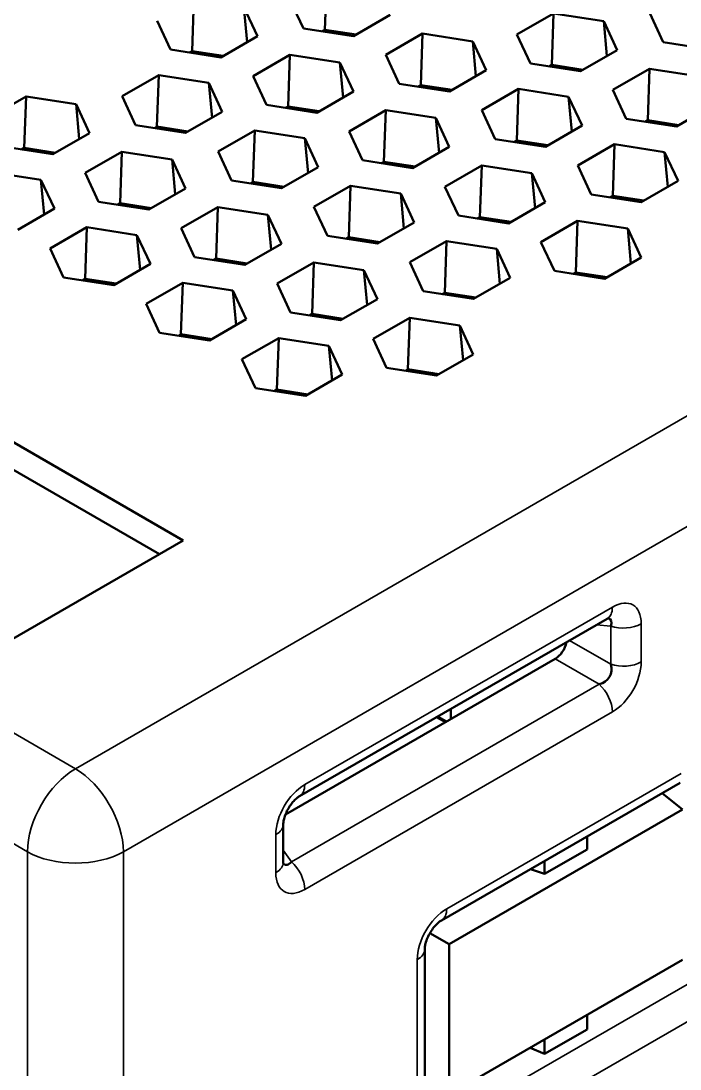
# Model space of a CAD drawing. Header units: millimetres. Extents: x 16 to 1137, y -51 to 344.
# Drawn here: x 336.92 to 356.35, y 232.24 to 263.16 of the extents above; entities that cross this region are included whole.
import ezdxf

# ---------------------------------------------------------------- set-up
doc = ezdxf.new("R2010")
doc.units = ezdxf.units.MM
doc.header["$LTSCALE"] = 1.2
doc.layers.add('외형선(ISO)', color=7, linetype='Continuous', lineweight=50)
doc.layers.add('좁은 외형선(ISO)', color=7, linetype='Continuous', lineweight=35)

msp = doc.modelspace()

# ---------------------------------------------------------------- linework, layer by layer
at = {"layer": '외형선(ISO)', "color": 7}
for p, q in [((341.709, 247.839), (270.291, 289.072)), ((270.291, 288.256), (341.002, 247.431)), ((345.935, 264.425), (345.882, 262.905)), ((342.02, 263.798), (341.968, 262.278)), ((345.249, 262.947), (344.853, 263.8)), ((343.498, 263.569), (343.894, 262.716)), ((343.498, 263.569), (343.593, 262.542)), ((341.334, 262.32), (340.938, 263.173)), ((347.809, 263.343), (346.727, 262.718)), ((351.545, 262.765), (352.627, 263.39)), ((352.627, 263.39), (352.575, 261.869)), ((352.627, 263.39), (354.105, 263.161)), ((355.855, 262.539), (355.459, 263.392)), ((346.727, 262.718), (345.249, 262.947)), ((345.882, 262.905), (345.807, 262.861)), ((346.803, 262.762), (345.882, 262.905)), ((354.105, 263.161), (354.501, 262.308)), ((354.105, 263.161), (354.199, 262.134)), ((343.894, 262.716), (342.812, 262.091)), ((347.681, 262.167), (348.763, 262.792)), ((348.763, 262.792), (348.711, 261.272)), ((348.763, 262.792), (350.241, 262.563)), ((350.241, 262.563), (350.637, 261.71)), ((350.241, 262.563), (350.336, 261.536)), ((351.941, 261.912), (351.545, 262.765)), ((342.812, 262.091), (341.334, 262.32)), ((341.968, 262.278), (341.892, 262.234)), ((342.888, 262.135), (341.968, 262.278)), ((354.501, 262.308), (353.419, 261.683)), ((357.333, 262.31), (355.855, 262.539)), ((343.767, 261.54), (344.849, 262.165)), ((344.849, 262.165), (344.796, 260.645)), ((344.849, 262.165), (346.327, 261.936)), ((346.327, 261.936), (346.723, 261.083)), ((346.327, 261.936), (346.421, 260.909)), ((348.077, 261.314), (347.681, 262.167)), ((350.637, 261.71), (349.555, 261.085)), ((353.419, 261.683), (351.941, 261.912)), ((352.575, 261.869), (352.499, 261.825)), ((353.495, 261.727), (352.575, 261.869)), ((354.373, 261.132), (355.455, 261.757)), ((355.455, 261.757), (355.403, 260.236)), ((355.455, 261.757), (356.933, 261.528)), ((339.903, 260.943), (340.985, 261.567)), ((340.985, 261.567), (340.933, 260.047)), ((340.985, 261.567), (342.463, 261.339)), ((342.463, 261.339), (342.859, 260.485)), ((342.463, 261.339), (342.558, 260.311)), ((344.163, 260.687), (343.767, 261.54)), ((349.555, 261.085), (348.077, 261.314)), ((346.723, 261.083), (345.641, 260.458)), ((348.711, 261.272), (348.635, 261.228)), ((349.631, 261.129), (348.711, 261.272)), ((350.51, 260.534), (351.592, 261.159)), ((351.592, 261.159), (351.539, 259.639)), ((351.592, 261.159), (353.069, 260.93)), ((354.769, 260.279), (354.373, 261.132)), ((335.989, 260.315), (337.071, 260.94)), ((337.071, 260.94), (337.018, 259.42)), ((337.071, 260.94), (338.548, 260.711)), ((338.548, 260.711), (338.944, 259.858)), ((338.548, 260.711), (338.643, 259.684)), ((340.299, 260.089), (339.903, 260.943)), ((353.069, 260.93), (353.465, 260.077)), ((353.069, 260.93), (353.164, 259.903)), ((342.859, 260.485), (341.777, 259.861)), ((345.641, 260.458), (344.163, 260.687)), ((344.796, 260.645), (344.721, 260.601)), ((345.717, 260.502), (344.796, 260.645)), ((346.595, 259.907), (347.677, 260.532)), ((347.677, 260.532), (347.625, 259.012)), ((347.677, 260.532), (349.155, 260.303)), ((350.906, 259.681), (350.51, 260.534)), ((357.329, 260.675), (356.247, 260.05)), ((341.777, 259.861), (340.299, 260.089)), ((349.155, 260.303), (349.551, 259.45)), ((349.155, 260.303), (349.25, 259.276)), ((353.465, 260.077), (352.384, 259.452)), ((356.247, 260.05), (354.769, 260.279)), ((355.403, 260.236), (355.327, 260.192)), ((356.323, 260.094), (355.403, 260.236)), ((338.944, 259.858), (337.863, 259.234)), ((340.933, 260.047), (340.857, 260.003)), ((341.853, 259.904), (340.933, 260.047)), ((342.732, 259.31), (343.813, 259.934)), ((343.813, 259.934), (343.761, 258.414)), ((343.813, 259.934), (345.291, 259.706)), ((346.991, 259.054), (346.595, 259.907)), ((337.863, 259.234), (336.385, 259.462)), ((345.291, 259.706), (345.687, 258.852)), ((345.291, 259.706), (345.386, 258.678)), ((352.384, 259.452), (350.906, 259.681)), ((351.539, 259.639), (351.463, 259.595)), ((352.46, 259.496), (351.539, 259.639)), ((353.338, 258.901), (354.42, 259.526)), ((354.42, 259.526), (354.368, 258.006)), ((354.42, 259.526), (355.898, 259.297)), ((337.018, 259.42), (336.942, 259.376)), ((337.938, 259.277), (337.018, 259.42)), ((338.817, 258.682), (339.899, 259.307)), ((339.899, 259.307), (339.847, 257.787)), ((339.899, 259.307), (341.377, 259.078)), ((343.128, 258.456), (342.732, 259.31)), ((349.551, 259.45), (348.469, 258.825)), ((355.898, 259.297), (356.294, 258.444)), ((355.898, 259.297), (355.993, 258.27)), ((341.377, 259.078), (341.773, 258.225)), ((341.377, 259.078), (341.472, 258.051)), ((345.687, 258.852), (344.605, 258.228)), ((348.469, 258.825), (346.991, 259.054)), ((347.625, 259.012), (347.549, 258.968)), ((348.545, 258.869), (347.625, 259.012)), ((349.424, 258.274), (350.506, 258.899)), ((350.506, 258.899), (350.453, 257.379)), ((350.506, 258.899), (351.983, 258.67)), ((353.734, 258.048), (353.338, 258.901)), ((336.035, 258.709), (337.513, 258.481)), ((339.213, 257.829), (338.817, 258.682)), ((351.983, 258.67), (352.379, 257.817)), ((351.983, 258.67), (352.078, 257.643)), ((337.513, 258.481), (337.909, 257.628)), ((337.513, 258.481), (337.608, 257.454)), ((341.773, 258.225), (340.691, 257.601)), ((344.605, 258.228), (343.128, 258.456)), ((343.761, 258.414), (343.685, 258.37)), ((344.681, 258.271), (343.761, 258.414)), ((345.56, 257.677), (346.642, 258.301)), ((346.642, 258.301), (346.59, 256.781)), ((346.642, 258.301), (348.12, 258.073)), ((349.82, 257.421), (349.424, 258.274)), ((356.294, 258.444), (355.212, 257.819)), ((348.12, 258.073), (348.516, 257.219)), ((348.12, 258.073), (348.214, 257.045)), ((355.212, 257.819), (353.734, 258.048)), ((354.368, 258.006), (354.292, 257.962)), ((355.288, 257.863), (354.368, 258.006)), ((337.909, 257.628), (336.827, 257.003)), ((340.691, 257.601), (339.213, 257.829)), ((339.847, 257.787), (339.771, 257.743)), ((340.767, 257.644), (339.847, 257.787)), ((341.646, 257.05), (342.727, 257.674)), ((342.727, 257.674), (342.675, 256.154)), ((342.727, 257.674), (344.205, 257.445)), ((345.956, 256.823), (345.56, 257.677)), ((352.379, 257.817), (351.298, 257.192)), ((344.205, 257.445), (344.601, 256.592)), ((344.205, 257.445), (344.3, 256.418)), ((351.298, 257.192), (349.82, 257.421)), ((350.453, 257.379), (350.377, 257.335)), ((351.373, 257.236), (350.453, 257.379)), ((337.782, 256.452), (338.864, 257.076)), ((338.864, 257.076), (338.811, 255.556)), ((338.864, 257.076), (340.342, 256.848)), ((342.042, 256.196), (341.646, 257.05)), ((348.516, 257.219), (347.434, 256.595)), ((352.252, 256.641), (353.334, 257.266)), ((353.334, 257.266), (353.282, 255.746)), ((353.334, 257.266), (354.812, 257.037)), ((354.812, 257.037), (355.208, 256.184)), ((354.812, 257.037), (354.907, 256.01)), ((340.342, 256.848), (340.738, 255.995)), ((340.342, 256.848), (340.436, 255.821)), ((347.434, 256.595), (345.956, 256.823)), ((346.59, 256.781), (346.514, 256.737)), ((347.51, 256.638), (346.59, 256.781)), ((348.388, 256.044), (349.47, 256.668)), ((349.47, 256.668), (349.418, 255.148)), ((349.47, 256.668), (350.948, 256.44)), ((338.178, 255.599), (337.782, 256.452)), ((344.601, 256.592), (343.519, 255.968)), ((350.948, 256.44), (351.344, 255.586)), ((350.948, 256.44), (351.043, 255.412)), ((352.648, 255.788), (352.252, 256.641)), ((343.519, 255.968), (342.042, 256.196)), ((342.675, 256.154), (342.599, 256.11)), ((343.595, 256.011), (342.675, 256.154)), ((355.208, 256.184), (354.126, 255.559)), ((340.738, 255.995), (339.656, 255.37)), ((344.474, 255.417), (345.556, 256.041)), ((345.556, 256.041), (345.504, 254.521)), ((345.556, 256.041), (347.034, 255.813)), ((347.034, 255.813), (347.43, 254.959)), ((347.034, 255.813), (347.128, 254.785)), ((348.784, 255.19), (348.388, 256.044)), ((354.126, 255.559), (352.648, 255.788)), ((353.282, 255.746), (353.206, 255.702)), ((354.202, 255.603), (353.282, 255.746)), ((339.656, 255.37), (338.178, 255.599)), ((338.811, 255.556), (338.735, 255.512)), ((339.732, 255.414), (338.811, 255.556)), ((340.61, 254.819), (341.692, 255.443)), ((341.692, 255.443), (341.64, 253.923)), ((341.692, 255.443), (343.17, 255.215)), ((351.344, 255.586), (350.262, 254.962)), ((343.17, 255.215), (343.566, 254.362)), ((343.17, 255.215), (343.265, 254.188)), ((344.87, 254.563), (344.474, 255.417)), ((350.262, 254.962), (348.784, 255.19)), ((349.418, 255.148), (349.342, 255.104)), ((350.338, 255.005), (349.418, 255.148)), ((341.006, 253.966), (340.61, 254.819)), ((347.43, 254.959), (346.348, 254.335)), ((346.348, 254.335), (344.87, 254.563)), ((345.504, 254.521), (345.428, 254.477)), ((346.424, 254.378), (345.504, 254.521)), ((343.566, 254.362), (342.484, 253.737)), ((347.302, 253.784), (348.384, 254.408)), ((348.384, 254.408), (348.332, 252.888)), ((348.384, 254.408), (349.862, 254.18)), ((342.484, 253.737), (341.006, 253.966)), ((341.64, 253.923), (341.564, 253.879)), ((342.56, 253.781), (341.64, 253.923)), ((349.862, 254.18), (350.258, 253.326)), ((349.862, 254.18), (349.957, 253.152)), ((343.439, 253.186), (344.521, 253.81)), ((344.521, 253.81), (344.468, 252.29)), ((344.521, 253.81), (345.998, 253.582)), ((345.998, 253.582), (346.394, 252.729)), ((345.998, 253.582), (346.093, 252.555)), ((347.698, 252.93), (347.302, 253.784)), ((350.258, 253.326), (349.176, 252.702)), ((343.835, 252.333), (343.439, 253.186)), ((346.394, 252.729), (345.313, 252.104)), ((349.176, 252.702), (347.698, 252.93)), ((348.332, 252.888), (348.256, 252.844)), ((349.252, 252.745), (348.332, 252.888)), ((349.025, 252.781), (349.025, 252.725)), ((349.032, 252.78), (349.13, 252.723)), ((345.313, 252.104), (343.835, 252.333)), ((344.468, 252.29), (344.392, 252.246)), ((345.388, 252.148), (344.468, 252.29)), ((336.052, 244.573), (341.709, 247.839)), ((354.204, 245.527), (345.134, 240.291)), ((344.72, 239.752), (352.67, 244.342)), ((349.597, 242.568), (349.597, 242.867)), ((349.175, 242.624), (349.435, 242.474)), ((349.206, 242.641), (349.465, 242.492)), ((356.353, 240.688), (349.32, 236.627)), ((355.826, 240.384), (356.43, 239.902)), ((349.545, 235.926), (356.43, 239.902)), ((344.656, 239.463), (344.656, 238.338)), ((353.612, 239.106), (353.612, 238.721)), ((353.612, 238.721), (352.359, 237.997)), ((352.359, 237.997), (351.941, 238.141)), ((352.359, 237.997), (352.359, 238.382)), ((348.981, 236.252), (349.545, 235.926)), ((348.825, 235.771), (348.825, 230.351)), ((349.545, 231.486), (349.545, 235.926)), ((356.43, 235.462), (349.545, 231.486)), ((353.612, 233.835), (353.612, 233.409)), ((353.612, 233.409), (352.359, 232.685)), ((351.931, 232.864), (352.359, 232.685)), ((352.359, 232.685), (352.359, 233.111))]:
    msp.add_line(p, q, dxfattribs=at)
for centre, major_axis, ratio, start_param, end_param in [((353.77, 245.085), (0.538, 0.412), 0.398548, 5.695222, 6.594667), ((353.831, 246.173), (0.373, -0.646), 0.57735, 0, 0.001263), ((352.646, 244.75), (-0.25, -0.433), 0.617412, 0.818917, 2.094512), ((353.77, 244.101), (-0.504, 0.291), 0.858808, 2.389713, 3.893472), ((344.761, 240.936), (0.373, -0.646), 0.57735, 6.281919, 6.283185), ((343.91, 239.463), (0.746, 0), 0.57735, 0, 0.001266), ((344.822, 238.935), (-0.088, -0.672), 0.398548, 5.971706, 6.871149), ((343.91, 238.338), (0.746, 0), 0.57735, 6.281922, 6.283185), ((348.947, 237.273), (0.373, -0.646), 0.57735, 6.282157, 6.283185), ((348.08, 235.771), (0.746, 0), 0.57735, 0, 0.001028)]:
    msp.add_ellipse(centre, major_axis=major_axis, ratio=ratio, start_param=start_param, end_param=end_param, dxfattribs=at)
for points, knots in [([(354.248, 245.548), (354.248, 245.548), (354.246, 245.548), (354.234, 245.543), (354.221, 245.537), (354.205, 245.528)], [0.02429069, 0.02429069, 0.02429069, 0.02429069, 0.03324388, 0.03324388, 0.04624621, 0.04624621, 0.04624621, 0.04624621]), ([(345.133, 240.29), (345.112, 240.278), (345.084, 240.259), (345.026, 240.211), (344.995, 240.182), (344.935, 240.115), (344.904, 240.077), (344.843, 239.992), (344.813, 239.944), (344.758, 239.842), (344.733, 239.788), (344.695, 239.685), (344.68, 239.635), (344.662, 239.552), (344.658, 239.516), (344.656, 239.479), (344.656, 239.471), (344.656, 239.463)], [0, 0, 0, 0, 0.016604, 0.016604, 0.0318671, 0.0318671, 0.0471724, 0.0471724, 0.0639148, 0.0639148, 0.0818, 0.0818, 0.0992239, 0.0992239, 0.1149528, 0.1149528, 0.1201588, 0.1201588, 0.1201588, 0.1201588]), ([(344.656, 238.337), (344.656, 238.316), (344.657, 238.302), (344.659, 238.291), (344.66, 238.289), (344.66, 238.289)], [0, 0, 0, 0, 0.01407736, 0.01407736, 0.021936, 0.021936, 0.021936, 0.021936]), ([(349.319, 236.627), (349.299, 236.616), (349.274, 236.598), (349.219, 236.554), (349.189, 236.526), (349.128, 236.462), (349.097, 236.424), (349.034, 236.339), (349.002, 236.289), (348.942, 236.184), (348.915, 236.126), (348.871, 236.015), (348.854, 235.961), (348.833, 235.87), (348.828, 235.831), (348.825, 235.79), (348.825, 235.78), (348.825, 235.771)], [0, 0, 0, 0, 0.0155746, 0.0155746, 0.0303838, 0.0303838, 0.045912, 0.045912, 0.0632915, 0.0632915, 0.0822196, 0.0822196, 0.1008933, 0.1008933, 0.1174407, 0.1174407, 0.123506, 0.123506, 0.123506, 0.123506])]:
    msp.add_open_spline(points, degree=3, knots=knots, dxfattribs=at)
at = {"layer": '좁은 외형선(ISO)', "color": 7}
for p, q in [((338.527, 241.103), (258.624, 287.235)), ((257.21, 284.786), (337.113, 238.654)), ((396.156, 274.376), (338.527, 241.103)), ((339.941, 238.654), (397.571, 271.926)), ((349.004, 252.728), (349.004, 252.784)), ((349.13, 252.723), (349.13, 252.709)), ((349.038, 230.397), (383.006, 250.008)), ((383.442, 249.157), (349.474, 229.546)), ((345.288, 240.632), (354.358, 245.869)), ((353.891, 245.346), (354.309, 245.309)), ((354.309, 244.184), (354.309, 245.309)), ((355.209, 245.377), (355.209, 244.253)), ((353.094, 244.886), (354.309, 244.184)), ((353.968, 243.593), (352.67, 244.342)), ((344.897, 238.356), (353.968, 243.593)), ((354.358, 242.779), (345.288, 237.542)), ((349.474, 236.969), (356.385, 240.959)), ((344.437, 238.033), (344.437, 239.158)), ((337.113, 238.654), (337.113, 220.691)), ((339.941, 221.507), (339.941, 238.654)), ((344.897, 238.356), (344.656, 238.7)), ((348.607, 230.047), (348.607, 235.466))]:
    msp.add_line(p, q, dxfattribs=at)
for centre, major_axis, ratio, start_param, end_param in [((353.831, 246.173), (0.373, -0.646), 0.57735, 0.001263, 0.785398), ((354.297, 244.781), (0.666, 1.154), 0.539888, 5.531306, 7.035065), ((354.682, 245.682), (-0.746, 0), 0.57735, 1.047198, 2.356194), ((354.682, 244.557), (-0.746, 0), 0.57735, 1.047198, 2.356194), ((354.297, 243.797), (0.623, 1.079), 0.617412, 3.96051, 5.464268), ((353.831, 243.084), (0.373, -0.646), 0.57735, 0.785398, 2.094395), ((338.527, 239.47), (1, 1.732), 0.57735, 0.785398, 2.356194), ((338.527, 239.47), (1, -1.732), 0.57735, 0.785398, 2.356194), ((345.349, 239.614), (0.623, 1.079), 0.617412, 0.818917, 2.322676), ((344.761, 240.936), (0.373, -0.646), 0.57735, 0, 0.785398), ((343.91, 239.463), (0.746, 0), 0.57735, 5.497787, 6.283185), ((338.527, 239.47), (-2, 0), 0.57735, 0.785398, 2.356194), ((343.91, 238.338), (0.746, 0), 0.57735, 5.497787, 6.281922), ((344.761, 237.847), (0.373, -0.646), 0.57735, 0.785398, 2.094395), ((345.349, 238.63), (-0.666, -1.154), 0.539888, 5.531306, 7.035065), ((349.501, 235.951), (-0.623, -1.079), 0.59503, 3.94207, 5.482708), ((348.947, 237.273), (0.373, -0.646), 0.57735, 0, 0.785398), ((348.08, 235.771), (0.746, 0), 0.57735, 5.497787, 6.283185)]:
    msp.add_ellipse(centre, major_axis=major_axis, ratio=ratio, start_param=start_param, end_param=end_param, dxfattribs=at)

doc.saveas('drawing.dxf')
